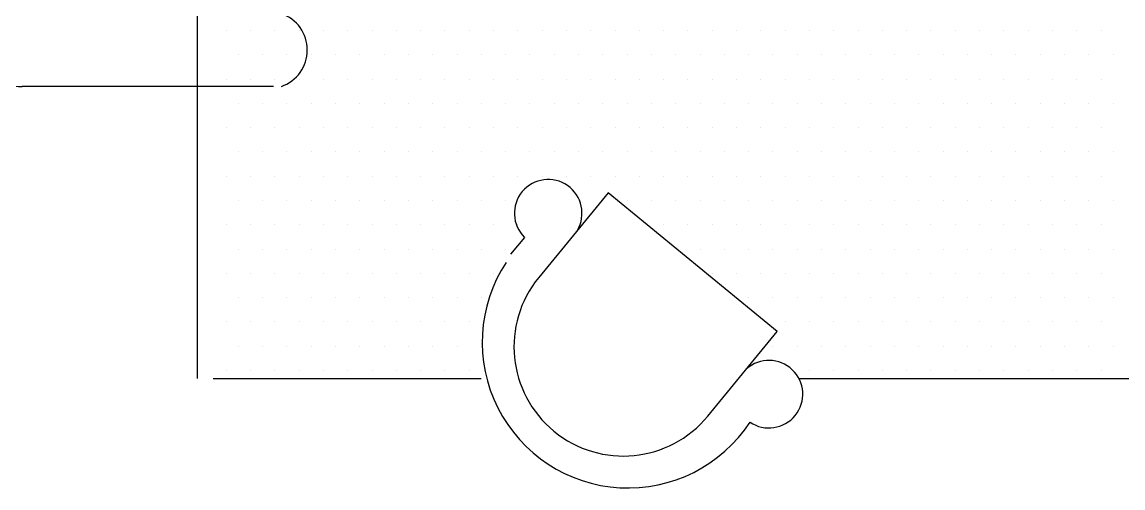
# Model space of a CAD drawing. Header units: feet. Extents: x 4160 to 31260, y -20219 to -1382.
# Drawn here: x 17215.6 to 17268.7, y -6807.8 to -6785.4 of the extents above; entities that cross this region are included whole.
import ezdxf

# ---------------------------------------------------------------- set-up
doc = ezdxf.new("R2010")
doc.units = ezdxf.units.FT
doc.header["$LTSCALE"] = 50
doc.header["$MEASUREMENT"] = 0
doc.layers.add('DIMENSION', color=142, linetype='Continuous', lineweight=13)
doc.layers.add('Furniture', color=32, linetype='Continuous')
doc.layers.add('Hatch', color=30, linetype='Continuous')

# ---------------------------------------------------------------- blocks, each defined once
blk = doc.blocks.new('*X9')
at = {"color": 0}
for p, q in [((10400, 4400), (10400, 4400)), ((10450, 4400), (10450, 4400)), ((10500, 4400), (10500, 4400)), ((10550, 4400), (10550, 4400)), ((10600, 4400), (10600, 4400)), ((10650, 4400), (10650, 4400)), ((10700, 4400), (10700, 4400)), ((10750, 4400), (10750, 4400)), ((10800, 4400), (10800, 4400)), ((10850, 4400), (10850, 4400)), ((10900, 4400), (10900, 4400)), ((10950, 4400), (10950, 4400)), ((11000, 4400), (11000, 4400)), ((11050, 4400), (11050, 4400)), ((11100, 4400), (11100, 4400)), ((11150, 4400), (11150, 4400)), ((11200, 4400), (11200, 4400)), ((11250, 4400), (11250, 4400)), ((11300, 4400), (11300, 4400)), ((11350, 4400), (11350, 4400)), ((11400, 4400), (11400, 4400)), ((11450, 4400), (11450, 4400)), ((11500, 4400), (11500, 4400)), ((11550, 4400), (11550, 4400)), ((11600, 4400), (11600, 4400)), ((11650, 4400), (11650, 4400)), ((11700, 4400), (11700, 4400)), ((11750, 4400), (11750, 4400)), ((11800, 4400), (11800, 4400)), ((11850, 4400), (11850, 4400)), ((11900, 4400), (11900, 4400)), ((11950, 4400), (11950, 4400)), ((12000, 4400), (12000, 4400)), ((12050, 4400), (12050, 4400)), ((12100, 4400), (12100, 4400)), ((12150, 4400), (12150, 4400)), ((12200, 4400), (12200, 4400)), ((10425, 4350), (10425, 4350)), ((10475, 4350), (10475, 4350)), ((10525, 4350), (10525, 4350)), ((10575, 4350), (10575, 4350)), ((10625, 4350), (10625, 4350)), ((10675, 4350), (10675, 4350)), ((10725, 4350), (10725, 4350)), ((10775, 4350), (10775, 4350)), ((10825, 4350), (10825, 4350)), ((10875, 4350), (10875, 4350)), ((10925, 4350), (10925, 4350)), ((10975, 4350), (10975, 4350)), ((11025, 4350), (11025, 4350)), ((11075, 4350), (11075, 4350)), ((11125, 4350), (11125, 4350)), ((11175, 4350), (11175, 4350)), ((11225, 4350), (11225, 4350)), ((11275, 4350), (11275, 4350)), ((11325, 4350), (11325, 4350)), ((11375, 4350), (11375, 4350)), ((11425, 4350), (11425, 4350)), ((11475, 4350), (11475, 4350)), ((11525, 4350), (11525, 4350)), ((11575, 4350), (11575, 4350)), ((11625, 4350), (11625, 4350)), ((11675, 4350), (11675, 4350)), ((11725, 4350), (11725, 4350)), ((11775, 4350), (11775, 4350)), ((11825, 4350), (11825, 4350)), ((11875, 4350), (11875, 4350)), ((11925, 4350), (11925, 4350)), ((11975, 4350), (11975, 4350)), ((12025, 4350), (12025, 4350)), ((12075, 4350), (12075, 4350)), ((12125, 4350), (12125, 4350)), ((12175, 4350), (12175, 4350)), ((12225, 4350), (12225, 4350)), ((10400, 4300), (10400, 4300)), ((10450, 4300), (10450, 4300)), ((10500, 4300), (10500, 4300)), ((10550, 4300), (10550, 4300)), ((10600, 4300), (10600, 4300)), ((10650, 4300), (10650, 4300)), ((10700, 4300), (10700, 4300)), ((10750, 4300), (10750, 4300)), ((10800, 4300), (10800, 4300)), ((10850, 4300), (10850, 4300)), ((10900, 4300), (10900, 4300)), ((10950, 4300), (10950, 4300)), ((11000, 4300), (11000, 4300)), ((11050, 4300), (11050, 4300)), ((11100, 4300), (11100, 4300)), ((11150, 4300), (11150, 4300)), ((11200, 4300), (11200, 4300)), ((11250, 4300), (11250, 4300)), ((11300, 4300), (11300, 4300)), ((11350, 4300), (11350, 4300)), ((11400, 4300), (11400, 4300)), ((11450, 4300), (11450, 4300)), ((11500, 4300), (11500, 4300)), ((11550, 4300), (11550, 4300)), ((11600, 4300), (11600, 4300)), ((11650, 4300), (11650, 4300)), ((11700, 4300), (11700, 4300)), ((11750, 4300), (11750, 4300)), ((11800, 4300), (11800, 4300)), ((11850, 4300), (11850, 4300)), ((11900, 4300), (11900, 4300)), ((11950, 4300), (11950, 4300)), ((12000, 4300), (12000, 4300)), ((12050, 4300), (12050, 4300)), ((12100, 4300), (12100, 4300)), ((12150, 4300), (12150, 4300)), ((12200, 4300), (12200, 4300)), ((10425, 4250), (10425, 4250)), ((10475, 4250), (10475, 4250)), ((10525, 4250), (10525, 4250)), ((10575, 4250), (10575, 4250)), ((10625, 4250), (10625, 4250)), ((10675, 4250), (10675, 4250)), ((10725, 4250), (10725, 4250)), ((10775, 4250), (10775, 4250)), ((10825, 4250), (10825, 4250)), ((10875, 4250), (10875, 4250)), ((10925, 4250), (10925, 4250)), ((10975, 4250), (10975, 4250)), ((11025, 4250), (11025, 4250)), ((11075, 4250), (11075, 4250)), ((11125, 4250), (11125, 4250)), ((11175, 4250), (11175, 4250)), ((11225, 4250), (11225, 4250)), ((11275, 4250), (11275, 4250)), ((11325, 4250), (11325, 4250)), ((11375, 4250), (11375, 4250)), ((11425, 4250), (11425, 4250)), ((11475, 4250), (11475, 4250)), ((11525, 4250), (11525, 4250)), ((11575, 4250), (11575, 4250)), ((11625, 4250), (11625, 4250)), ((11675, 4250), (11675, 4250)), ((11725, 4250), (11725, 4250)), ((11775, 4250), (11775, 4250)), ((11825, 4250), (11825, 4250)), ((11875, 4250), (11875, 4250)), ((11925, 4250), (11925, 4250)), ((11975, 4250), (11975, 4250)), ((12025, 4250), (12025, 4250)), ((12075, 4250), (12075, 4250)), ((12125, 4250), (12125, 4250)), ((12175, 4250), (12175, 4250)), ((12225, 4250), (12225, 4250)), ((10400, 4200), (10400, 4200)), ((10450, 4200), (10450, 4200)), ((10500, 4200), (10500, 4200)), ((10550, 4200), (10550, 4200)), ((10600, 4200), (10600, 4200)), ((10650, 4200), (10650, 4200)), ((10700, 4200), (10700, 4200)), ((10750, 4200), (10750, 4200)), ((10800, 4200), (10800, 4200)), ((10850, 4200), (10850, 4200)), ((10900, 4200), (10900, 4200)), ((10950, 4200), (10950, 4200)), ((11000, 4200), (11000, 4200)), ((11050, 4200), (11050, 4200)), ((11100, 4200), (11100, 4200)), ((11150, 4200), (11150, 4200)), ((11200, 4200), (11200, 4200)), ((11250, 4200), (11250, 4200)), ((11300, 4200), (11300, 4200)), ((11350, 4200), (11350, 4200)), ((11400, 4200), (11400, 4200)), ((11450, 4200), (11450, 4200)), ((11500, 4200), (11500, 4200)), ((11550, 4200), (11550, 4200)), ((11600, 4200), (11600, 4200)), ((11650, 4200), (11650, 4200)), ((11700, 4200), (11700, 4200)), ((11750, 4200), (11750, 4200)), ((11800, 4200), (11800, 4200)), ((11850, 4200), (11850, 4200)), ((11900, 4200), (11900, 4200)), ((11950, 4200), (11950, 4200)), ((12000, 4200), (12000, 4200)), ((12050, 4200), (12050, 4200)), ((12100, 4200), (12100, 4200)), ((12150, 4200), (12150, 4200)), ((12200, 4200), (12200, 4200)), ((10425, 4150), (10425, 4150)), ((10475, 4150), (10475, 4150)), ((10525, 4150), (10525, 4150)), ((10575, 4150), (10575, 4150)), ((10625, 4150), (10625, 4150)), ((10675, 4150), (10675, 4150)), ((10725, 4150), (10725, 4150)), ((10775, 4150), (10775, 4150)), ((10825, 4150), (10825, 4150)), ((10875, 4150), (10875, 4150)), ((10925, 4150), (10925, 4150)), ((10975, 4150), (10975, 4150)), ((11025, 4150), (11025, 4150)), ((11075, 4150), (11075, 4150)), ((11125, 4150), (11125, 4150)), ((11175, 4150), (11175, 4150)), ((11225, 4150), (11225, 4150)), ((11275, 4150), (11275, 4150)), ((11325, 4150), (11325, 4150)), ((11375, 4150), (11375, 4150)), ((11425, 4150), (11425, 4150)), ((11475, 4150), (11475, 4150)), ((11525, 4150), (11525, 4150)), ((11575, 4150), (11575, 4150)), ((11625, 4150), (11625, 4150)), ((11675, 4150), (11675, 4150)), ((11725, 4150), (11725, 4150)), ((11775, 4150), (11775, 4150)), ((11825, 4150), (11825, 4150)), ((11875, 4150), (11875, 4150)), ((11925, 4150), (11925, 4150)), ((11975, 4150), (11975, 4150)), ((12025, 4150), (12025, 4150)), ((12075, 4150), (12075, 4150)), ((12125, 4150), (12125, 4150)), ((12175, 4150), (12175, 4150)), ((12225, 4150), (12225, 4150)), ((10400, 4100), (10400, 4100)), ((10450, 4100), (10450, 4100)), ((10500, 4100), (10500, 4100)), ((10550, 4100), (10550, 4100)), ((10600, 4100), (10600, 4100)), ((10650, 4100), (10650, 4100)), ((10700, 4100), (10700, 4100)), ((10750, 4100), (10750, 4100)), ((10800, 4100), (10800, 4100)), ((10850, 4100), (10850, 4100)), ((10900, 4100), (10900, 4100)), ((10950, 4100), (10950, 4100)), ((11000, 4100), (11000, 4100)), ((11050, 4100), (11050, 4100)), ((11100, 4100), (11100, 4100)), ((11150, 4100), (11150, 4100)), ((11200, 4100), (11200, 4100)), ((11250, 4100), (11250, 4100)), ((11300, 4100), (11300, 4100)), ((11350, 4100), (11350, 4100)), ((11400, 4100), (11400, 4100)), ((11450, 4100), (11450, 4100)), ((11500, 4100), (11500, 4100)), ((11550, 4100), (11550, 4100)), ((11600, 4100), (11600, 4100)), ((11650, 4100), (11650, 4100)), ((11700, 4100), (11700, 4100)), ((11750, 4100), (11750, 4100)), ((11800, 4100), (11800, 4100)), ((11850, 4100), (11850, 4100)), ((11900, 4100), (11900, 4100)), ((11950, 4100), (11950, 4100)), ((12000, 4100), (12000, 4100)), ((12050, 4100), (12050, 4100)), ((12100, 4100), (12100, 4100)), ((12150, 4100), (12150, 4100)), ((12200, 4100), (12200, 4100)), ((10425, 4050), (10425, 4050)), ((10475, 4050), (10475, 4050)), ((10525, 4050), (10525, 4050)), ((10575, 4050), (10575, 4050)), ((10625, 4050), (10625, 4050)), ((10675, 4050), (10675, 4050)), ((10725, 4050), (10725, 4050)), ((10775, 4050), (10775, 4050)), ((10825, 4050), (10825, 4050)), ((10875, 4050), (10875, 4050)), ((10925, 4050), (10925, 4050)), ((10975, 4050), (10975, 4050)), ((11175, 4050), (11175, 4050)), ((11225, 4050), (11225, 4050)), ((11275, 4050), (11275, 4050)), ((11325, 4050), (11325, 4050)), ((11375, 4050), (11375, 4050)), ((11425, 4050), (11425, 4050)), ((11475, 4050), (11475, 4050)), ((11525, 4050), (11525, 4050)), ((11575, 4050), (11575, 4050)), ((11625, 4050), (11625, 4050)), ((11675, 4050), (11675, 4050)), ((11725, 4050), (11725, 4050)), ((11775, 4050), (11775, 4050)), ((11825, 4050), (11825, 4050)), ((11875, 4050), (11875, 4050)), ((11925, 4050), (11925, 4050)), ((11975, 4050), (11975, 4050)), ((12025, 4050), (12025, 4050)), ((12075, 4050), (12075, 4050)), ((12125, 4050), (12125, 4050)), ((12175, 4050), (12175, 4050)), ((12225, 4050), (12225, 4050)), ((10400, 4000), (10400, 4000)), ((10450, 4000), (10450, 4000)), ((10500, 4000), (10500, 4000)), ((10550, 4000), (10550, 4000)), ((10600, 4000), (10600, 4000)), ((10650, 4000), (10650, 4000)), ((10700, 4000), (10700, 4000)), ((10750, 4000), (10750, 4000)), ((10800, 4000), (10800, 4000)), ((10850, 4000), (10850, 4000)), ((10900, 4000), (10900, 4000)), ((10950, 4000), (10950, 4000)), ((11000, 4000), (11000, 4000)), ((11300, 4000), (11300, 4000)), ((11350, 4000), (11350, 4000)), ((11400, 4000), (11400, 4000)), ((11450, 4000), (11450, 4000)), ((11500, 4000), (11500, 4000)), ((11550, 4000), (11550, 4000)), ((11600, 4000), (11600, 4000)), ((11650, 4000), (11650, 4000)), ((11700, 4000), (11700, 4000)), ((11750, 4000), (11750, 4000)), ((11800, 4000), (11800, 4000)), ((11850, 4000), (11850, 4000)), ((11900, 4000), (11900, 4000)), ((11950, 4000), (11950, 4000)), ((12000, 4000), (12000, 4000)), ((12050, 4000), (12050, 4000)), ((12100, 4000), (12100, 4000)), ((12150, 4000), (12150, 4000)), ((12200, 4000), (12200, 4000)), ((10425, 3950), (10425, 3950)), ((10475, 3950), (10475, 3950)), ((10525, 3950), (10525, 3950)), ((10575, 3950), (10575, 3950)), ((10625, 3950), (10625, 3950)), ((10675, 3950), (10675, 3950)), ((10725, 3950), (10725, 3950)), ((10775, 3950), (10775, 3950)), ((10825, 3950), (10825, 3950)), ((10875, 3950), (10875, 3950)), ((10925, 3950), (10925, 3950)), ((10975, 3950), (10975, 3950)), ((11375, 3950), (11375, 3950)), ((11425, 3950), (11425, 3950)), ((11475, 3950), (11475, 3950)), ((11525, 3950), (11525, 3950)), ((11575, 3950), (11575, 3950)), ((11625, 3950), (11625, 3950)), ((11675, 3950), (11675, 3950)), ((11725, 3950), (11725, 3950)), ((11775, 3950), (11775, 3950)), ((11825, 3950), (11825, 3950)), ((11875, 3950), (11875, 3950)), ((11925, 3950), (11925, 3950)), ((11975, 3950), (11975, 3950)), ((12025, 3950), (12025, 3950)), ((12075, 3950), (12075, 3950)), ((12125, 3950), (12125, 3950)), ((12175, 3950), (12175, 3950)), ((12225, 3950), (12225, 3950)), ((10400, 3900), (10400, 3900)), ((10450, 3900), (10450, 3900)), ((10500, 3900), (10500, 3900)), ((10550, 3900), (10550, 3900)), ((10600, 3900), (10600, 3900)), ((10650, 3900), (10650, 3900)), ((10700, 3900), (10700, 3900)), ((10750, 3900), (10750, 3900)), ((10800, 3900), (10800, 3900)), ((10850, 3900), (10850, 3900)), ((10900, 3900), (10900, 3900)), ((10950, 3900), (10950, 3900)), ((11400, 3900), (11400, 3900)), ((11450, 3900), (11450, 3900)), ((11500, 3900), (11500, 3900)), ((11550, 3900), (11550, 3900)), ((11600, 3900), (11600, 3900)), ((11650, 3900), (11650, 3900)), ((11700, 3900), (11700, 3900)), ((11750, 3900), (11750, 3900)), ((11800, 3900), (11800, 3900)), ((11850, 3900), (11850, 3900)), ((11900, 3900), (11900, 3900)), ((11950, 3900), (11950, 3900)), ((12000, 3900), (12000, 3900)), ((12050, 3900), (12050, 3900)), ((12100, 3900), (12100, 3900)), ((12150, 3900), (12150, 3900)), ((12200, 3900), (12200, 3900)), ((10425, 3850), (10425, 3850)), ((10475, 3850), (10475, 3850)), ((10525, 3850), (10525, 3850)), ((10575, 3850), (10575, 3850)), ((10625, 3850), (10625, 3850)), ((10675, 3850), (10675, 3850)), ((10725, 3850), (10725, 3850)), ((10775, 3850), (10775, 3850)), ((10825, 3850), (10825, 3850)), ((10875, 3850), (10875, 3850)), ((10925, 3850), (10925, 3850)), ((11475, 3850), (11475, 3850)), ((11525, 3850), (11525, 3850)), ((11575, 3850), (11575, 3850)), ((11625, 3850), (11625, 3850)), ((11675, 3850), (11675, 3850)), ((11725, 3850), (11725, 3850)), ((11775, 3850), (11775, 3850)), ((11825, 3850), (11825, 3850)), ((11875, 3850), (11875, 3850)), ((11925, 3850), (11925, 3850)), ((11975, 3850), (11975, 3850)), ((12025, 3850), (12025, 3850)), ((12075, 3850), (12075, 3850)), ((12125, 3850), (12125, 3850)), ((12175, 3850), (12175, 3850)), ((12225, 3850), (12225, 3850)), ((10400, 3800), (10400, 3800)), ((10450, 3800), (10450, 3800)), ((10500, 3800), (10500, 3800)), ((10550, 3800), (10550, 3800)), ((10600, 3800), (10600, 3800)), ((10650, 3800), (10650, 3800)), ((10700, 3800), (10700, 3800)), ((10750, 3800), (10750, 3800)), ((10800, 3800), (10800, 3800)), ((10850, 3800), (10850, 3800)), ((10900, 3800), (10900, 3800)), ((11550, 3800), (11550, 3800)), ((11600, 3800), (11600, 3800)), ((11650, 3800), (11650, 3800)), ((11700, 3800), (11700, 3800)), ((11750, 3800), (11750, 3800)), ((11800, 3800), (11800, 3800)), ((11850, 3800), (11850, 3800)), ((11900, 3800), (11900, 3800)), ((11950, 3800), (11950, 3800)), ((12000, 3800), (12000, 3800)), ((12050, 3800), (12050, 3800)), ((12100, 3800), (12100, 3800)), ((12150, 3800), (12150, 3800)), ((12200, 3800), (12200, 3800)), ((10425, 3750), (10425, 3750)), ((10475, 3750), (10475, 3750)), ((10525, 3750), (10525, 3750)), ((10575, 3750), (10575, 3750)), ((10625, 3750), (10625, 3750)), ((10675, 3750), (10675, 3750)), ((10725, 3750), (10725, 3750)), ((10775, 3750), (10775, 3750)), ((10825, 3750), (10825, 3750)), ((10875, 3750), (10875, 3750)), ((11525, 3750), (11525, 3750)), ((11575, 3750), (11575, 3750)), ((11625, 3750), (11625, 3750)), ((11675, 3750), (11675, 3750)), ((11725, 3750), (11725, 3750)), ((11775, 3750), (11775, 3750)), ((11825, 3750), (11825, 3750)), ((11875, 3750), (11875, 3750)), ((11925, 3750), (11925, 3750)), ((11975, 3750), (11975, 3750)), ((12025, 3750), (12025, 3750)), ((12075, 3750), (12075, 3750)), ((12125, 3750), (12125, 3750)), ((12175, 3750), (12175, 3750)), ((12225, 3750), (12225, 3750)), ((10400, 3700), (10400, 3700)), ((10450, 3700), (10450, 3700)), ((10500, 3700), (10500, 3700)), ((10550, 3700), (10550, 3700)), ((10600, 3700), (10600, 3700)), ((10650, 3700), (10650, 3700)), ((10700, 3700), (10700, 3700)), ((10750, 3700), (10750, 3700)), ((10800, 3700), (10800, 3700)), ((10850, 3700), (10850, 3700)), ((10900, 3700), (10900, 3700)), ((11600, 3700), (11600, 3700)), ((11650, 3700), (11650, 3700)), ((11700, 3700), (11700, 3700)), ((11750, 3700), (11750, 3700)), ((11800, 3700), (11800, 3700)), ((11850, 3700), (11850, 3700)), ((11900, 3700), (11900, 3700)), ((11950, 3700), (11950, 3700)), ((12000, 3700), (12000, 3700)), ((12050, 3700), (12050, 3700)), ((12100, 3700), (12100, 3700)), ((12150, 3700), (12150, 3700)), ((12200, 3700), (12200, 3700))]:
    blk.add_line(p, q, dxfattribs=at)
blk = doc.blocks.new('li')
at = {"layer": 'Furniture'}
for p, q in [((-1, 0), (-1, 105.875)), ((3.887, 18.781), (-12.289, 18.781)), ((25.395, 11.933), (20.937, 6.496)), ((36.27, 3.017), (25.395, 11.933)), ((20.02, 9.074), (19.125, 7.982)), ((31.812, -2.42), (36.27, 3.017)), ((0, 0), (17.224, 0)), ((37.66, 0), (60.306, 0))]:
    blk.add_line(p, q, dxfattribs=at)
for centre, radius, start, end in [((-12.275, 22.844), 4.063, 171.16047, 269.79), ((3.576, 21.125), 2.48, 289.08544, 70.91456), ((21.545, 10.622), 2.173, 329.72499, 225.42915), ((26.679, 2.325), 9.375, 146.75661, 326.75661), ((26.374, 2.038), 7.031, 140.65001, 320.65001), ((35.739, -1.015), 2.173, 235.87088, 131.57504)]:
    blk.add_arc(centre, radius, start, end, dxfattribs=at)
at = {"layer": 'Hatch', "xscale": 0.03125, "yscale": 0.03125, "zscale": 0.03125}
blk.add_blockref('*X9', (-324.159, -115.116), dxfattribs=at)

msp = doc.modelspace()

# ---------------------------------------------------------------- block references
at = {"layer": 'DIMENSION', "ltscale": 2, "xscale": 0.75, "yscale": 0.75, "zscale": 0.75}
msp.add_blockref('li', (17224.776, -6802.55), dxfattribs=at)

doc.saveas('drawing.dxf')
